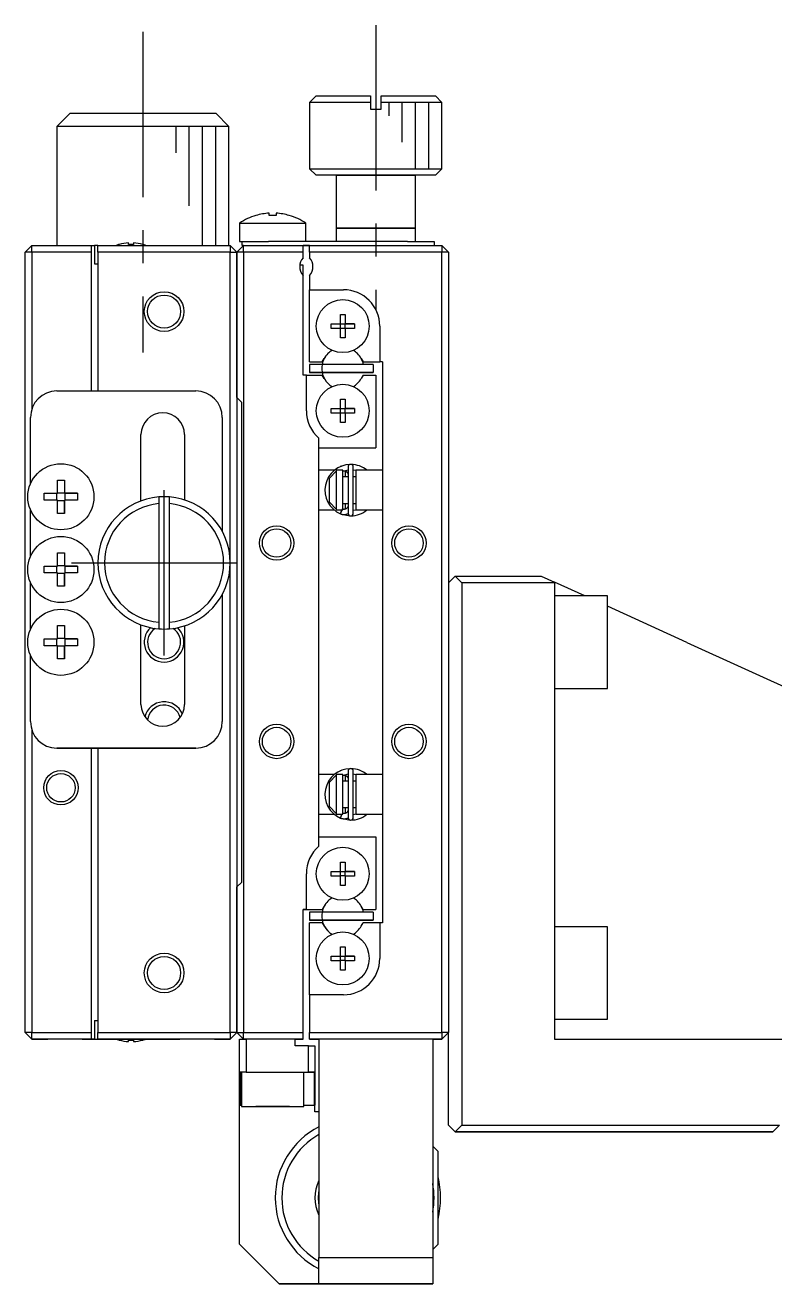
# Model space of a CAD drawing. Extents: x -312 to 352, y 11 to 577.
# Drawn here: x -312.3 to -255.6, y 274.9 to 370 of the extents above; entities that cross this region are included whole.
import ezdxf

# ---------------------------------------------------------------- set-up
doc = ezdxf.new("R2010")
doc.units = 0
doc.header["$LTSCALE"] = 10
doc.linetypes.add('CENTER', pattern=[2, 1.25, -0.25, 0.25, -0.25])
doc.layers.get('0').update_dxf_attribs({"linetype": 'CONTINUOUS'})
doc.layers.add('CENTER', color=1, linetype='CENTER')

msp = doc.modelspace()

# ---------------------------------------------------------------- linework, layer by layer
at = {"color": 7, "linetype": 'CONTINUOUS'}
for p, q in [((-290.287565, 364.682619), (-290.787565, 364.182619)), ((-290.287565, 364.682619), (-286.187565, 364.682619)), ((-286.187565, 364.682619), (-286.187565, 364.182619)), ((-285.387565, 364.682619), (-281.287565, 364.682619)), ((-285.387565, 364.182619), (-285.387565, 364.682619)), ((-280.787565, 364.182619), (-281.287565, 364.682619)), ((-286.187565, 364.182619), (-290.787565, 364.182619)), ((-290.787565, 364.182619), (-290.787565, 359.182619)), ((-286.187565, 364.182619), (-286.187565, 363.682619)), ((-286.187565, 363.682619), (-285.387565, 363.682619)), ((-280.787565, 364.182619), (-285.387565, 364.182619)), ((-285.387565, 363.682619), (-285.387565, 364.182619)), ((-280.787565, 359.182619), (-280.787565, 364.182619)), ((-308.887565, 363.382619), (-309.887565, 362.382619)), ((-308.887565, 363.382619), (-303.337754, 363.382619)), ((-303.337754, 363.382619), (-297.887565, 363.382619)), ((-296.887565, 362.382619), (-297.887565, 363.382619)), ((-303.328697, 362.382619), (-309.887565, 362.382619)), ((-309.887565, 362.382619), (-309.887565, 353.382619)), ((-296.887565, 362.382619), (-303.328697, 362.382619)), ((-296.887565, 353.382619), (-296.887565, 362.382619)), ((-290.787565, 359.182619), (-280.787565, 359.182619)), ((-290.787565, 359.182619), (-290.287565, 358.682619)), ((-281.287565, 358.682619), (-280.787565, 359.182619)), ((-288.787565, 358.682619), (-290.287565, 358.682619)), ((-281.287565, 358.682619), (-290.287565, 358.682619)), ((-285.787565, 358.682619), (-288.787565, 358.682619)), ((-288.787565, 358.682619), (-282.787565, 358.682619)), ((-288.787565, 358.682619), (-288.787565, 354.682619)), ((-282.787565, 358.682619), (-285.787565, 358.682619)), ((-281.287565, 358.682619), (-282.787565, 358.682619)), ((-282.787565, 354.682619), (-282.787565, 358.682619)), ((-296.087565, 355.074276), (-291.087565, 355.074276)), ((-296.087565, 355.074276), (-296.087565, 353.682619)), ((-294.846155, 355.6452), (-294.849498, 355.652055)), ((-293.847565, 355.6452), (-293.847565, 355.817572)), ((-293.327565, 355.6452), (-293.847565, 355.6452)), ((-293.327565, 355.817572), (-293.327565, 355.6452)), ((-292.325632, 355.652055), (-292.328976, 355.6452)), ((-291.087565, 353.682619), (-291.087565, 355.074276)), ((-288.787565, 354.682619), (-282.787565, 354.682619)), ((-282.787565, 354.682619), (-288.787565, 354.682619)), ((-288.787565, 354.682619), (-288.787565, 353.682619)), ((-282.787565, 353.682619), (-282.787565, 354.682619)), ((-311.787565, 353.382619), (-312.287565, 352.882619)), ((-311.787565, 352.882619), (-311.787565, 353.382619)), ((-311.787565, 353.382619), (-307.287565, 353.382619)), ((-307.287565, 352.882619), (-307.287565, 353.382619)), ((-307.287565, 353.382619), (-307.037565, 353.382619)), ((-307.037565, 353.382619), (-307.037565, 351.982619)), ((-306.787565, 353.382619), (-307.037565, 353.382619)), ((-306.787565, 353.382619), (-296.787565, 353.382619)), ((-306.787565, 352.882619), (-306.787565, 353.382619)), ((-305.173927, 353.452141), (-305.176181, 353.456763)), ((-304.467565, 353.452141), (-304.467565, 353.572478)), ((-304.107565, 353.452141), (-304.467565, 353.452141)), ((-304.107565, 353.572478), (-304.107565, 353.452141)), ((-303.398949, 353.456763), (-303.401204, 353.452141)), ((-296.787565, 353.382619), (-296.787565, 352.882619)), ((-296.787565, 353.382619), (-296.287565, 352.882619)), ((-295.787565, 353.382619), (-296.287565, 352.882619)), ((-296.087565, 353.682619), (-295.887565, 353.682619)), ((-296.087565, 353.682619), (-295.887565, 353.682619)), ((-295.887565, 353.382619), (-295.887565, 353.682619)), ((-295.887565, 353.682619), (-293.887565, 353.682619)), ((-295.787565, 353.382619), (-295.887565, 353.382619)), ((-295.787565, 353.382619), (-295.887565, 353.382619)), ((-295.787565, 352.882619), (-295.787565, 353.382619)), ((-295.787565, 353.382619), (-291.287565, 353.382619)), ((-283.387565, 353.682619), (-293.887565, 353.682619)), ((-291.287565, 353.382619), (-290.787565, 353.382619)), ((-290.787565, 353.382619), (-291.287565, 353.382619)), ((-291.287565, 352.882619), (-291.287565, 353.382619)), ((-290.787565, 353.382619), (-280.787565, 353.382619)), ((-290.787565, 352.882619), (-290.787565, 353.382619)), ((-283.387565, 353.682619), (-281.387565, 353.682619)), ((-281.387565, 353.682619), (-281.387565, 353.382619)), ((-280.787565, 353.382619), (-280.787565, 352.882619)), ((-280.287565, 352.882619), (-280.787565, 353.382619)), ((-312.287565, 293.882619), (-312.287565, 352.882619)), ((-311.787565, 352.882619), (-312.287565, 352.882619)), ((-311.787565, 352.882619), (-311.787565, 341.007119)), ((-307.287565, 352.882619), (-311.787565, 352.882619)), ((-307.287565, 342.382619), (-307.287565, 352.882619)), ((-296.787565, 352.882619), (-306.787565, 352.882619)), ((-306.787565, 352.882619), (-306.787565, 342.382619)), ((-296.787565, 329.382619), (-296.787565, 352.882619)), ((-296.787565, 352.882619), (-296.287565, 352.882619)), ((-295.787565, 352.882619), (-296.287565, 352.882619)), ((-296.287565, 341.882619), (-296.287565, 352.882619)), ((-296.287565, 352.882619), (-296.287565, 341.882619)), ((-295.787565, 352.882619), (-295.787565, 293.882619)), ((-291.287565, 352.882619), (-295.787565, 352.882619)), ((-291.287565, 352.444057), (-291.287565, 352.882619)), ((-280.787565, 352.882619), (-290.787565, 352.882619)), ((-290.787565, 352.882619), (-290.787565, 352.444057)), ((-280.787565, 293.882619), (-280.787565, 352.882619)), ((-280.287565, 352.882619), (-280.787565, 352.882619)), ((-280.287565, 352.882619), (-280.287565, 293.882619)), ((-307.037565, 351.982619), (-306.787565, 351.982619)), ((-291.287565, 351.882619), (-291.532553, 351.882619)), ((-291.287565, 351.121707), (-291.287565, 351.882619)), ((-291.287565, 343.582619), (-291.287565, 351.121181)), ((-290.787565, 351.121181), (-290.787565, 350.032619)), ((-290.787565, 350.032619), (-288.237565, 350.032619)), ((-290.787565, 350.032619), (-288.237565, 350.032619)), ((-290.787565, 344.582619), (-290.787565, 350.032619)), ((-289.173927, 347.462619), (-288.467565, 347.462619)), ((-289.173927, 347.102619), (-289.173927, 347.462619)), ((-289.173927, 347.462619), (-288.467565, 347.462619)), ((-288.467565, 348.168981), (-288.107565, 348.168981)), ((-288.467565, 347.462619), (-288.467565, 348.168981)), ((-288.457193, 347.452247), (-288.467565, 347.462619)), ((-288.457193, 347.112991), (-288.457193, 347.452247)), ((-288.457193, 347.452247), (-288.117937, 347.452247)), ((-288.117937, 347.452247), (-288.107565, 347.462619)), ((-288.117937, 347.452247), (-288.117937, 347.112991)), ((-288.107565, 348.168981), (-288.107565, 347.462619)), ((-288.107565, 347.462619), (-287.401204, 347.462619)), ((-287.401204, 347.462619), (-288.107565, 347.462619)), ((-287.401204, 347.462619), (-287.401204, 347.102619)), ((-288.467565, 347.102619), (-289.173927, 347.102619)), ((-288.457193, 347.112991), (-288.467565, 347.102619)), ((-288.467565, 346.396258), (-288.467565, 347.102619)), ((-288.107565, 346.396258), (-288.467565, 346.396258)), ((-288.117937, 347.112991), (-288.457193, 347.112991)), ((-288.117937, 347.112991), (-288.107565, 347.102619)), ((-288.107565, 347.102619), (-288.107565, 346.396258)), ((-287.401204, 347.102619), (-288.107565, 347.102619)), ((-285.487565, 347.282619), (-285.487565, 344.582619)), ((-290.787565, 344.582619), (-289.838371, 344.582619)), ((-290.787565, 344.582619), (-289.838371, 344.582619)), ((-289.838371, 344.582619), (-289.688205, 344.842714)), ((-289.688205, 344.842714), (-289.838371, 344.582619)), ((-286.886925, 344.842714), (-286.736759, 344.582619)), ((-286.736759, 344.582619), (-286.886925, 344.842714)), ((-286.736759, 344.582619), (-285.487565, 344.582619)), ((-286.736759, 344.582619), (-285.487565, 344.582619)), ((-285.287565, 344.582619), (-285.487565, 344.582619)), ((-285.287565, 344.582619), (-285.487565, 344.582619)), ((-285.287565, 344.582619), (-285.287565, 302.182619)), ((-291.037565, 343.582619), (-291.287565, 343.582619)), ((-291.037565, 340.882619), (-291.037565, 343.582619)), ((-291.037565, 343.582619), (-289.838371, 343.582619)), ((-285.987565, 344.382619), (-290.787565, 344.382619)), ((-290.787565, 344.382619), (-290.787565, 343.782619)), ((-289.846461, 343.782619), (-290.787565, 343.782619)), ((-290.787565, 343.782619), (-285.987565, 343.782619)), ((-286.737565, 343.782617), (-290.037565, 343.782617)), ((-289.846461, 343.782617), (-290.037565, 343.782617)), ((-289.846461, 343.782617), (-290.037565, 343.782617)), ((-289.846461, 343.782617), (-290.037565, 343.782617)), ((-289.846461, 343.782617), (-290.037565, 343.782617)), ((-289.846461, 343.782617), (-290.037565, 343.782617)), ((-289.846461, 343.782617), (-290.037565, 343.782617)), ((-289.846461, 343.782617), (-290.037565, 343.782617)), ((-289.846461, 343.782617), (-290.037565, 343.782617)), ((-289.846461, 343.782617), (-290.037565, 343.782617)), ((-289.846461, 343.782617), (-290.037565, 343.782617)), ((-289.688205, 343.322524), (-289.838371, 343.582619)), ((-286.736759, 343.582619), (-286.886925, 343.322524)), ((-286.736759, 343.582619), (-285.787565, 343.582619)), ((-285.987565, 343.782619), (-286.728669, 343.782619)), ((-285.987565, 344.382619), (-285.987565, 343.782619)), ((-285.787565, 343.582619), (-285.787565, 338.082619)), ((-309.887565, 342.382619), (-299.387565, 342.382619)), ((-296.287565, 341.882619), (-295.937565, 341.532619)), ((-295.937565, 341.532619), (-296.287565, 341.882619)), ((-296.287565, 341.882619), (-296.287565, 304.882619)), ((-288.467565, 341.768981), (-288.107565, 341.768981)), ((-288.467565, 341.062619), (-288.467565, 341.768981)), ((-288.107565, 341.768981), (-288.107565, 341.062619)), ((-295.937565, 341.532619), (-295.937565, 305.232619)), ((-289.173927, 341.062619), (-288.467565, 341.062619)), ((-289.173927, 340.702619), (-289.173927, 341.062619)), ((-289.173927, 341.062619), (-288.467565, 341.062619)), ((-288.467565, 340.702619), (-289.173927, 340.702619)), ((-288.457193, 341.052247), (-288.467565, 341.062619)), ((-288.457193, 340.712991), (-288.467565, 340.702619)), ((-288.467565, 339.996258), (-288.467565, 340.702619)), ((-288.457193, 340.712991), (-288.457193, 341.052247)), ((-288.457193, 341.052247), (-288.117937, 341.052247)), ((-288.117937, 340.712991), (-288.457193, 340.712991)), ((-288.117937, 341.052247), (-288.107565, 341.062619)), ((-288.117937, 341.052247), (-288.117937, 340.712991)), ((-288.117937, 340.712991), (-288.107565, 340.702619)), ((-288.107565, 341.062619), (-287.401204, 341.062619)), ((-287.401204, 341.062619), (-288.107565, 341.062619)), ((-288.107565, 340.702619), (-288.107565, 339.996258)), ((-287.401204, 340.702619), (-288.107565, 340.702619)), ((-287.401204, 341.062619), (-287.401204, 340.702619)), ((-311.887565, 335.362415), (-311.887565, 340.382619)), ((-297.387565, 340.382619), (-297.387565, 331.757487)), ((-288.107565, 339.996258), (-288.467565, 339.996258)), ((-303.537565, 334.066368), (-303.537565, 339.082619)), ((-300.237565, 339.082619), (-300.237565, 334.136302)), ((-290.087565, 335.957619), (-290.087565, 338.803557)), ((-290.087565, 338.082619), (-285.787565, 338.082619)), ((-290.087565, 338.082619), (-285.787565, 338.082619)), ((-288.92381, 336.382619), (-290.087565, 336.382619)), ((-290.087565, 333.807619), (-290.087565, 335.957619)), ((-289.287565, 335.799134), (-288.787565, 336.328302)), ((-288.787565, 336.382619), (-288.787565, 336.328302)), ((-288.287565, 336.382619), (-288.787565, 336.382619)), ((-288.787565, 336.328302), (-288.787565, 333.436936)), ((-288.451651, 336.6702), (-288.469643, 336.6624)), ((-288.395211, 336.69244), (-288.452096, 336.671059)), ((-288.29886, 336.312424), (-288.284316, 336.31819)), ((-288.287723, 336.317829), (-287.882608, 336.426308)), ((-288.287565, 333.382619), (-288.287565, 336.382619)), ((-287.882565, 335.882619), (-288.287565, 335.882619)), ((-288.284316, 336.31819), (-288.270054, 336.323006)), ((-288.270054, 336.323006), (-288.255562, 336.327091)), ((-288.255562, 336.327091), (-288.240875, 336.330435)), ((-288.240875, 336.330435), (-288.226034, 336.333025)), ((-288.226034, 336.333025), (-288.211075, 336.334855)), ((-288.211075, 336.334855), (-288.196039, 336.335919)), ((-288.196039, 336.335919), (-288.180965, 336.336214)), ((-288.180965, 336.336214), (-288.165893, 336.335737)), ((-288.165893, 336.335737), (-288.150863, 336.334491)), ((-288.150863, 336.334491), (-288.135915, 336.332478)), ((-288.135915, 336.332478), (-288.121088, 336.329704)), ((-288.121088, 336.329704), (-288.106422, 336.326178)), ((-288.106422, 336.326178), (-288.091955, 336.32191)), ((-288.091955, 336.32191), (-288.077724, 336.316912)), ((-288.087565, 335.882619), (-288.087565, 336.320803)), ((-288.087565, 335.882619), (-288.087565, 336.320802)), ((-288.077724, 336.316912), (-288.063766, 336.311199)), ((-288.063766, 336.311199), (-288.050117, 336.304786)), ((-288.050117, 336.304786), (-288.036811, 336.297693)), ((-288.036811, 336.297693), (-288.023882, 336.289939)), ((-288.023882, 336.289939), (-288.011362, 336.281545)), ((-288.011362, 336.281545), (-287.999281, 336.272536)), ((-287.999281, 336.272536), (-287.987668, 336.262935)), ((-287.987668, 336.262935), (-287.976551, 336.252768)), ((-287.976551, 336.252768), (-287.965956, 336.242063)), ((-287.965956, 336.242063), (-287.955908, 336.230848)), ((-287.955908, 336.230848), (-287.946429, 336.219151)), ((-287.946429, 336.219151), (-287.937542, 336.207002)), ((-287.937542, 336.207002), (-287.929265, 336.194433)), ((-287.929265, 336.194433), (-287.921617, 336.181476)), ((-287.921617, 336.181476), (-287.914615, 336.168161)), ((-287.914615, 336.168161), (-287.908274, 336.154522)), ((-287.908274, 336.154522), (-287.902608, 336.140593)), ((-287.902608, 336.140593), (-287.897628, 336.126406)), ((-287.897628, 336.126406), (-287.893345, 336.111997)), ((-287.893345, 336.111997), (-287.889767, 336.097398)), ((-287.889767, 336.097398), (-287.886903, 336.082646)), ((-287.886903, 336.082646), (-287.884758, 336.067775)), ((-287.884758, 336.067775), (-287.883337, 336.052819)), ((-287.883337, 336.052819), (-287.882641, 336.037815)), ((-287.882641, 336.037815), (-287.882565, 336.03112)), ((-287.882565, 336.632619), (-287.882565, 333.132619)), ((-287.492565, 333.132619), (-287.492565, 336.632619)), ((-287.287565, 335.882619), (-287.492565, 335.882619)), ((-287.492509, 336.425985), (-287.287319, 336.385988)), ((-287.287565, 336.382619), (-287.287565, 333.382619)), ((-285.287565, 336.382619), (-287.287565, 336.382619)), ((-287.287319, 336.385988), (-287.275132, 336.382705)), ((-309.847565, 335.641209), (-309.327565, 335.641209)), ((-309.847565, 334.642619), (-309.847565, 335.641209)), ((-309.327565, 335.641209), (-309.327565, 334.642619)), ((-309.327565, 335.641209), (-309.327565, 334.683994)), ((-289.287565, 333.966104), (-289.287565, 335.799134)), ((-310.846155, 334.642619), (-309.847565, 334.642619)), ((-310.846155, 334.122619), (-310.846155, 334.642619)), ((-310.846155, 334.642619), (-309.88894, 334.642619)), ((-309.847565, 334.122619), (-310.846155, 334.122619)), ((-309.88894, 334.642619), (-309.847565, 334.642619)), ((-309.88894, 334.122619), (-309.88894, 334.642619)), ((-309.847565, 334.683994), (-309.327565, 334.683994)), ((-309.847565, 333.12403), (-309.847565, 334.122619)), ((-309.327565, 334.081244), (-309.847565, 334.081244)), ((-309.327565, 334.683994), (-309.327565, 334.642619)), ((-309.327565, 334.642619), (-308.328976, 334.642619)), ((-309.327565, 334.642619), (-309.28619, 334.642619)), ((-309.327565, 334.122619), (-309.327565, 333.12403)), ((-308.328976, 334.122619), (-309.327565, 334.122619)), ((-309.327565, 334.122619), (-309.327565, 334.081244)), ((-309.327565, 333.12403), (-309.327565, 334.081244)), ((-308.328976, 334.642619), (-309.28619, 334.642619)), ((-309.28619, 334.642619), (-309.28619, 334.122619)), ((-308.328976, 334.642619), (-308.328976, 334.122619)), ((-302.187565, 334.366593), (-302.187565, 333.864806)), ((-301.387565, 333.864806), (-301.387565, 334.366593)), ((-311.887565, 329.862415), (-311.887565, 333.402823)), ((-309.327565, 333.12403), (-309.847565, 333.12403)), ((-302.187565, 333.864806), (-302.187565, 324.900432)), ((-301.387565, 324.900432), (-301.387565, 333.864806)), ((-290.087565, 312.957619), (-290.087565, 333.807619)), ((-290.087565, 333.382619), (-288.924181, 333.382619)), ((-288.787565, 333.436936), (-289.287565, 333.966104)), ((-288.787565, 333.436936), (-288.787565, 333.382619)), ((-288.787565, 333.382619), (-288.287565, 333.382619)), ((-288.481257, 333.107989), (-288.461496, 333.09929)), ((-288.460962, 333.099), (-288.393261, 333.322419)), ((-288.455481, 333.110167), (-288.455686, 333.104622)), ((-288.455686, 333.104622), (-288.455357, 333.100201)), ((-288.454745, 333.116798), (-288.455481, 333.110167)), ((-288.455357, 333.100201), (-288.454865, 333.097969)), ((-288.454865, 333.097969), (-288.452825, 333.094602)), ((-288.453481, 333.124472), (-288.454745, 333.116798)), ((-288.451699, 333.133136), (-288.453481, 333.124472)), ((-288.452825, 333.094602), (-288.452096, 333.094179)), ((-288.452096, 333.094179), (-288.421929, 333.082125)), ((-288.449409, 333.142735), (-288.451699, 333.133136)), ((-288.446627, 333.153203), (-288.449409, 333.142735)), ((-288.443373, 333.164472), (-288.446627, 333.153203)), ((-288.439666, 333.176466), (-288.443373, 333.164472)), ((-288.435533, 333.189105), (-288.439666, 333.176466)), ((-288.431, 333.202305), (-288.435533, 333.189105)), ((-288.426098, 333.215979), (-288.431, 333.202305)), ((-288.420859, 333.230036), (-288.426098, 333.215979)), ((-288.421929, 333.082125), (-288.38951, 333.070966)), ((-288.415318, 333.244382), (-288.420859, 333.230036)), ((-288.409512, 333.258922), (-288.415318, 333.244382)), ((-288.40348, 333.273558), (-288.409512, 333.258922)), ((-288.397262, 333.288194), (-288.40348, 333.273558)), ((-288.402612, 333.074923), (-287.715158, 332.938963)), ((-288.390898, 333.302732), (-288.397262, 333.288194)), ((-288.393261, 333.322419), (-288.363064, 333.382632)), ((-288.384433, 333.317076), (-288.390898, 333.302732)), ((-288.38951, 333.070966), (-288.356583, 333.061443)), ((-288.377907, 333.33113), (-288.384433, 333.317076)), ((-288.371365, 333.344801), (-288.377907, 333.33113)), ((-288.364851, 333.357997), (-288.371365, 333.344801)), ((-288.358408, 333.370631), (-288.364851, 333.357997)), ((-288.352077, 333.382619), (-288.358408, 333.370631)), ((-288.356583, 333.061443), (-288.323231, 333.05358)), ((-288.323231, 333.05358), (-288.289537, 333.047395)), ((-288.300916, 333.452653), (-288.313204, 333.457981)), ((-288.29054, 333.449407), (-288.29886, 333.452814)), ((-288.27636, 333.444262), (-288.29054, 333.449407)), ((-288.289537, 333.047395), (-288.255582, 333.042903)), ((-288.287565, 333.882619), (-287.882565, 333.882619)), ((-288.261937, 333.439846), (-288.27636, 333.444262)), ((-288.247308, 333.436171), (-288.261937, 333.439846)), ((-288.255582, 333.042903), (-288.22145, 333.040113)), ((-288.232511, 333.433247), (-288.247308, 333.436171)), ((-288.217585, 333.431084), (-288.232511, 333.433247)), ((-288.22145, 333.040113), (-288.187224, 333.039034)), ((-288.20257, 333.429686), (-288.217585, 333.431084)), ((-288.187506, 333.429057), (-288.20257, 333.429686)), ((-288.172432, 333.429199), (-288.187506, 333.429057)), ((-288.187224, 333.039034), (-288.152988, 333.039666)), ((-288.157389, 333.430111), (-288.172432, 333.429199)), ((-288.142416, 333.431789), (-288.157389, 333.430111)), ((-288.152988, 333.039666), (-288.118825, 333.042008)), ((-288.127552, 333.434228), (-288.142416, 333.431789)), ((-288.112836, 333.43742), (-288.127552, 333.434228)), ((-288.118825, 333.042008), (-288.084819, 333.046055)), ((-288.098306, 333.441355), (-288.112836, 333.43742)), ((-288.083999, 333.446022), (-288.098306, 333.441355)), ((-288.087565, 333.444424), (-288.087565, 333.882619)), ((-288.087565, 333.444425), (-288.087565, 333.882619)), ((-288.084819, 333.046055), (-288.051052, 333.051797)), ((-288.069951, 333.451405), (-288.083999, 333.446022)), ((-288.056199, 333.45749), (-288.069951, 333.451405)), ((-288.042774, 333.464259), (-288.056199, 333.45749)), ((-288.051052, 333.051797), (-288.017608, 333.05922)), ((-288.029712, 333.471693), (-288.042774, 333.464259)), ((-288.017043, 333.479772), (-288.029712, 333.471693)), ((-288.017608, 333.05922), (-287.984569, 333.068305)), ((-288.004797, 333.488472), (-288.017043, 333.479772)), ((-287.993004, 333.497771), (-288.004797, 333.488472)), ((-287.981691, 333.507643), (-287.993004, 333.497771)), ((-287.984569, 333.068305), (-287.952014, 333.079032)), ((-287.970884, 333.518064), (-287.981691, 333.507643)), ((-287.960608, 333.529005), (-287.970884, 333.518064)), ((-287.950887, 333.54044), (-287.960608, 333.529005)), ((-287.952014, 333.079032), (-287.920023, 333.091374)), ((-287.941741, 333.552339), (-287.950887, 333.54044)), ((-287.933193, 333.564672), (-287.941741, 333.552339)), ((-287.925259, 333.57741), (-287.933193, 333.564672)), ((-287.917959, 333.59052), (-287.925259, 333.57741)), ((-287.920023, 333.091374), (-287.888676, 333.105302)), ((-287.911308, 333.603972), (-287.917959, 333.59052)), ((-287.905321, 333.617732), (-287.911308, 333.603972)), ((-287.90001, 333.631769), (-287.905321, 333.617732)), ((-287.895387, 333.646049), (-287.90001, 333.631769)), ((-287.891463, 333.660537), (-287.895387, 333.646049)), ((-287.888246, 333.6752), (-287.891463, 333.660537)), ((-287.888676, 333.105302), (-287.881018, 333.108994)), ((-287.885742, 333.690004), (-287.888246, 333.6752)), ((-287.883959, 333.704913), (-287.885742, 333.690004)), ((-287.882899, 333.719893), (-287.883959, 333.704913)), ((-287.882565, 333.734118), (-287.882899, 333.719893)), ((-287.492565, 333.882619), (-287.287565, 333.882619)), ((-287.287362, 333.379251), (-287.492542, 333.338937)), ((-287.287565, 333.382619), (-285.287565, 333.382619)), ((-287.276134, 333.382297), (-287.287362, 333.379251)), ((-309.847565, 330.141209), (-309.327565, 330.141209)), ((-309.847565, 329.142619), (-309.847565, 330.141209)), ((-309.327565, 330.141209), (-309.327565, 329.142619)), ((-309.327565, 330.141209), (-309.327565, 329.183994)), ((-296.787565, 293.882619), (-296.787565, 329.382619)), ((-310.846155, 329.142619), (-309.847565, 329.142619)), ((-310.846155, 328.622619), (-310.846155, 329.142619)), ((-310.846155, 329.142619), (-309.88894, 329.142619)), ((-309.847565, 328.622619), (-310.846155, 328.622619)), ((-309.88894, 329.142619), (-309.847565, 329.142619)), ((-309.88894, 328.622619), (-309.88894, 329.142619)), ((-309.847565, 329.183994), (-309.327565, 329.183994)), ((-309.847565, 327.62403), (-309.847565, 328.622619)), ((-309.327565, 328.581244), (-309.847565, 328.581244)), ((-309.327565, 329.183994), (-309.327565, 329.142619)), ((-309.327565, 329.142619), (-308.328976, 329.142619)), ((-309.327565, 329.142619), (-309.28619, 329.142619)), ((-309.327565, 328.622619), (-309.327565, 327.62403)), ((-308.328976, 328.622619), (-309.327565, 328.622619)), ((-309.327565, 328.622619), (-309.327565, 328.581244)), ((-309.327565, 327.62403), (-309.327565, 328.581244)), ((-308.328976, 329.142619), (-309.28619, 329.142619)), ((-309.28619, 329.142619), (-309.28619, 328.622619)), ((-308.328976, 329.142619), (-308.328976, 328.622619)), ((-279.787565, 328.382619), (-280.287565, 327.882619)), ((-279.287565, 327.882619), (-279.787565, 328.382619)), ((-279.787565, 328.382619), (-273.287565, 328.382619)), ((-273.287565, 328.382619), (-272.287565, 327.926893)), ((-311.887565, 324.362415), (-311.887565, 327.902823)), ((-309.327565, 327.62403), (-309.847565, 327.62403)), ((-279.287565, 327.882619), (-279.287565, 286.882619)), ((-272.287565, 327.882619), (-279.287565, 327.882619)), ((-272.287565, 327.926893), (-272.287565, 327.882619)), ((-269.996115, 326.882619), (-272.287565, 327.926893)), ((-272.287565, 327.882619), (-272.287565, 293.382619)), ((-297.387565, 327.007751), (-297.387565, 317.382619)), ((-268.287565, 326.882619), (-272.287565, 326.882619)), ((-268.287565, 319.882619), (-268.287565, 326.882619)), ((-262.287565, 323.36963), (-268.287565, 326.103988)), ((-309.847565, 324.641209), (-309.327565, 324.641209)), ((-309.847565, 323.642619), (-309.847565, 324.641209)), ((-309.327565, 324.641209), (-309.327565, 323.642619)), ((-309.327565, 324.641209), (-309.327565, 323.683994)), ((-303.537565, 318.682619), (-303.537565, 324.698871)), ((-302.187565, 324.900432), (-302.187565, 324.398645)), ((-301.387565, 324.398645), (-301.387565, 324.900432)), ((-300.237565, 324.628936), (-300.237565, 318.682619)), ((-310.846155, 323.642619), (-309.847565, 323.642619)), ((-310.846155, 323.122619), (-310.846155, 323.642619)), ((-310.846155, 323.642619), (-309.88894, 323.642619)), ((-309.88894, 323.642619), (-309.847565, 323.642619)), ((-309.88894, 323.122619), (-309.88894, 323.642619)), ((-309.847565, 323.683994), (-309.327565, 323.683994)), ((-309.327565, 323.683994), (-309.327565, 323.642619)), ((-309.327565, 323.642619), (-308.328976, 323.642619)), ((-309.327565, 323.642619), (-309.28619, 323.642619)), ((-308.328976, 323.642619), (-309.28619, 323.642619)), ((-309.28619, 323.642619), (-309.28619, 323.122619)), ((-308.328976, 323.642619), (-308.328976, 323.122619)), ((-309.847565, 323.122619), (-310.846155, 323.122619)), ((-309.847565, 322.12403), (-309.847565, 323.122619)), ((-309.327565, 323.081244), (-309.847565, 323.081244)), ((-309.327565, 323.122619), (-309.327565, 322.12403)), ((-308.328976, 323.122619), (-309.327565, 323.122619)), ((-309.327565, 323.122619), (-309.327565, 323.081244)), ((-309.327565, 322.12403), (-309.327565, 323.081244)), ((-262.287565, 323.36963), (-196.487074, 293.382619)), ((-311.887565, 317.382619), (-311.887565, 322.402823)), ((-309.327565, 322.12403), (-309.847565, 322.12403)), ((-272.287565, 319.882619), (-268.287565, 319.882619)), ((-311.787565, 316.758119), (-311.787565, 293.882619)), ((-299.387565, 315.382619), (-309.887565, 315.382619)), ((-309.887565, 315.382619), (-307.287565, 315.382619)), ((-307.287565, 315.382619), (-306.787565, 315.382619)), ((-307.287565, 293.882619), (-307.287565, 315.382619)), ((-306.787565, 315.382619), (-299.387565, 315.382619)), ((-306.787565, 315.382619), (-306.787565, 293.882619)), ((-288.92381, 313.382619), (-290.087565, 313.382619)), ((-289.287565, 312.799134), (-288.787565, 313.328302)), ((-288.787565, 313.382619), (-288.787565, 313.328302)), ((-288.287565, 313.382619), (-288.787565, 313.382619)), ((-288.787565, 313.328302), (-288.787565, 310.436936)), ((-288.451651, 313.6702), (-288.469643, 313.6624)), ((-288.457956, 313.66697), (-288.460753, 313.666282)), ((-288.395211, 313.69244), (-288.452096, 313.671059)), ((-288.29886, 313.312424), (-288.284316, 313.31819)), ((-288.287723, 313.317829), (-287.882608, 313.426308)), ((-288.287565, 310.382619), (-288.287565, 313.382619)), ((-288.284316, 313.31819), (-288.270054, 313.323006)), ((-288.270054, 313.323006), (-288.255562, 313.327091)), ((-288.255562, 313.327091), (-288.240875, 313.330435)), ((-288.240875, 313.330435), (-288.226034, 313.333025)), ((-288.226034, 313.333025), (-288.211075, 313.334855)), ((-288.211075, 313.334855), (-288.196039, 313.335919)), ((-288.196039, 313.335919), (-288.180965, 313.336214)), ((-288.180965, 313.336214), (-288.165893, 313.335737)), ((-288.165893, 313.335737), (-288.150863, 313.334491)), ((-288.150863, 313.334491), (-288.135915, 313.332478)), ((-288.135915, 313.332478), (-288.121088, 313.329704)), ((-288.121088, 313.329704), (-288.106422, 313.326178)), ((-288.106422, 313.326178), (-288.091955, 313.32191)), ((-288.091955, 313.32191), (-288.077724, 313.316912)), ((-288.087565, 312.882619), (-288.087565, 313.320803)), ((-288.087565, 312.882619), (-288.087565, 313.320802)), ((-288.077724, 313.316912), (-288.063766, 313.311199)), ((-288.063766, 313.311199), (-288.050117, 313.304786)), ((-288.050117, 313.304786), (-288.036811, 313.297693)), ((-288.036811, 313.297693), (-288.023882, 313.289939)), ((-288.023882, 313.289939), (-288.011362, 313.281545)), ((-288.011362, 313.281545), (-287.999281, 313.272536)), ((-287.999281, 313.272536), (-287.987668, 313.262935)), ((-287.987668, 313.262935), (-287.976551, 313.252768)), ((-287.976551, 313.252768), (-287.965956, 313.242063)), ((-287.965956, 313.242063), (-287.955908, 313.230848)), ((-287.955908, 313.230848), (-287.946429, 313.219151)), ((-287.946429, 313.219151), (-287.937542, 313.207002)), ((-287.937542, 313.207002), (-287.929265, 313.194433)), ((-287.929265, 313.194433), (-287.921617, 313.181476)), ((-287.921617, 313.181476), (-287.914615, 313.168161)), ((-287.914615, 313.168161), (-287.908274, 313.154522)), ((-287.908274, 313.154522), (-287.902608, 313.140593)), ((-287.902608, 313.140593), (-287.897628, 313.126406)), ((-287.897628, 313.126406), (-287.893345, 313.111997)), ((-287.893345, 313.111997), (-287.889767, 313.097398)), ((-287.889767, 313.097398), (-287.886903, 313.082646)), ((-287.886903, 313.082646), (-287.884758, 313.067775)), ((-287.884758, 313.067775), (-287.883337, 313.052819)), ((-287.883337, 313.052819), (-287.882641, 313.037815)), ((-287.882565, 313.632619), (-287.882565, 310.132619)), ((-287.492565, 310.132619), (-287.492565, 313.632619)), ((-287.492509, 313.425985), (-287.287319, 313.385988)), ((-287.287565, 313.382619), (-287.287565, 310.382619)), ((-285.287565, 313.382619), (-287.287565, 313.382619)), ((-287.287319, 313.385988), (-287.275132, 313.382705)), ((-290.087565, 310.807619), (-290.087565, 312.957619)), ((-289.287565, 310.966104), (-289.287565, 312.799134)), ((-287.882565, 312.882619), (-288.287565, 312.882619)), ((-287.882641, 313.037815), (-287.882565, 313.03112)), ((-287.287565, 312.882619), (-287.492565, 312.882619)), ((-290.087565, 307.961681), (-290.087565, 310.807619)), ((-290.087565, 310.382619), (-288.924181, 310.382619)), ((-288.787565, 310.436936), (-289.287565, 310.966104)), ((-288.787565, 310.436936), (-288.787565, 310.382619)), ((-288.787565, 310.382619), (-288.287565, 310.382619)), ((-288.460962, 310.099), (-288.393261, 310.322419)), ((-288.435533, 310.189105), (-288.439666, 310.176466)), ((-288.431, 310.202305), (-288.435533, 310.189105)), ((-288.426098, 310.215979), (-288.431, 310.202305)), ((-288.420859, 310.230036), (-288.426098, 310.215979)), ((-288.415318, 310.244382), (-288.420859, 310.230036)), ((-288.409512, 310.258922), (-288.415318, 310.244382)), ((-288.40348, 310.273558), (-288.409512, 310.258922)), ((-288.397262, 310.288194), (-288.40348, 310.273558)), ((-288.390898, 310.302732), (-288.397262, 310.288194)), ((-288.393261, 310.322419), (-288.363064, 310.382632)), ((-288.384433, 310.317076), (-288.390898, 310.302732)), ((-288.377907, 310.33113), (-288.384433, 310.317076)), ((-288.371365, 310.344801), (-288.377907, 310.33113)), ((-288.364851, 310.357997), (-288.371365, 310.344801)), ((-288.358408, 310.370631), (-288.364851, 310.357997)), ((-288.352077, 310.382619), (-288.358408, 310.370631)), ((-288.300916, 310.452653), (-288.313204, 310.457981)), ((-288.29054, 310.449407), (-288.29886, 310.452814)), ((-288.27636, 310.444262), (-288.29054, 310.449407)), ((-288.287565, 310.882619), (-287.882565, 310.882619)), ((-288.261937, 310.439846), (-288.27636, 310.444262)), ((-288.247308, 310.436171), (-288.261937, 310.439846)), ((-288.232511, 310.433247), (-288.247308, 310.436171)), ((-288.217585, 310.431084), (-288.232511, 310.433247)), ((-288.20257, 310.429686), (-288.217585, 310.431084)), ((-288.187506, 310.429057), (-288.20257, 310.429686)), ((-288.172432, 310.429199), (-288.187506, 310.429057)), ((-288.157389, 310.430111), (-288.172432, 310.429199)), ((-288.142416, 310.431789), (-288.157389, 310.430111)), ((-288.127552, 310.434228), (-288.142416, 310.431789)), ((-288.112836, 310.43742), (-288.127552, 310.434228)), ((-288.098306, 310.441355), (-288.112836, 310.43742)), ((-288.083999, 310.446022), (-288.098306, 310.441355)), ((-288.087565, 310.444424), (-288.087565, 310.882619)), ((-288.087565, 310.444425), (-288.087565, 310.882619)), ((-288.069951, 310.451405), (-288.083999, 310.446022)), ((-288.056199, 310.45749), (-288.069951, 310.451405)), ((-288.042774, 310.464259), (-288.056199, 310.45749)), ((-288.029712, 310.471693), (-288.042774, 310.464259)), ((-288.017043, 310.479772), (-288.029712, 310.471693)), ((-288.004797, 310.488472), (-288.017043, 310.479772)), ((-287.993004, 310.497771), (-288.004797, 310.488472)), ((-287.981691, 310.507643), (-287.993004, 310.497771)), ((-287.970884, 310.518064), (-287.981691, 310.507643)), ((-287.960608, 310.529005), (-287.970884, 310.518064)), ((-287.950887, 310.54044), (-287.960608, 310.529005)), ((-287.941741, 310.552339), (-287.950887, 310.54044)), ((-287.933193, 310.564672), (-287.941741, 310.552339)), ((-287.925259, 310.57741), (-287.933193, 310.564672)), ((-287.917959, 310.59052), (-287.925259, 310.57741)), ((-287.911308, 310.603972), (-287.917959, 310.59052)), ((-287.905321, 310.617732), (-287.911308, 310.603972)), ((-287.90001, 310.631769), (-287.905321, 310.617732)), ((-287.895387, 310.646049), (-287.90001, 310.631769)), ((-287.891463, 310.660537), (-287.895387, 310.646049)), ((-287.888246, 310.6752), (-287.891463, 310.660537)), ((-287.885742, 310.690004), (-287.888246, 310.6752)), ((-287.883959, 310.704913), (-287.885742, 310.690004)), ((-287.882899, 310.719893), (-287.883959, 310.704913)), ((-287.882565, 310.734118), (-287.882899, 310.719893)), ((-287.492565, 310.882619), (-287.287565, 310.882619)), ((-287.287362, 310.379251), (-287.492542, 310.338937)), ((-287.287565, 310.382619), (-285.287565, 310.382619)), ((-287.276134, 310.382297), (-287.287362, 310.379251)), ((-288.481257, 310.107989), (-288.454263, 310.096172)), ((-288.455481, 310.110167), (-288.455686, 310.104622)), ((-288.455686, 310.104622), (-288.455357, 310.100201)), ((-288.454745, 310.116798), (-288.455481, 310.110167)), ((-288.455357, 310.100201), (-288.454865, 310.097969)), ((-288.454865, 310.097969), (-288.452825, 310.094602)), ((-288.453481, 310.124472), (-288.454745, 310.116798)), ((-288.451699, 310.133136), (-288.453481, 310.124472)), ((-288.452825, 310.094602), (-288.452096, 310.094179)), ((-288.452096, 310.094179), (-288.421929, 310.082125)), ((-288.449409, 310.142735), (-288.451699, 310.133136)), ((-288.446627, 310.153203), (-288.449409, 310.142735)), ((-288.443373, 310.164472), (-288.446627, 310.153203)), ((-288.439666, 310.176466), (-288.443373, 310.164472)), ((-288.421929, 310.082125), (-288.38951, 310.070966)), ((-288.402612, 310.074923), (-287.715158, 309.938963)), ((-288.38951, 310.070966), (-288.356583, 310.061443)), ((-288.356583, 310.061443), (-288.323231, 310.05358)), ((-288.323231, 310.05358), (-288.289537, 310.047395)), ((-288.289537, 310.047395), (-288.255582, 310.042903)), ((-288.255582, 310.042903), (-288.22145, 310.040113)), ((-288.22145, 310.040113), (-288.187224, 310.039034)), ((-288.187224, 310.039034), (-288.152988, 310.039666)), ((-288.152988, 310.039666), (-288.118825, 310.042008)), ((-288.118825, 310.042008), (-288.084819, 310.046055)), ((-288.084819, 310.046055), (-288.051052, 310.051797)), ((-288.051052, 310.051797), (-288.017608, 310.05922)), ((-288.017608, 310.05922), (-287.984569, 310.068305)), ((-287.984569, 310.068305), (-287.952014, 310.079032)), ((-287.952014, 310.079032), (-287.920023, 310.091374)), ((-287.920023, 310.091374), (-287.888676, 310.105302)), ((-287.888676, 310.105302), (-287.881018, 310.108994)), ((-290.087565, 308.682619), (-285.787565, 308.682619)), ((-285.787565, 308.682619), (-285.787565, 303.182619)), ((-288.467565, 306.768981), (-288.107565, 306.768981)), ((-288.467565, 306.062619), (-288.467565, 306.768981)), ((-288.107565, 306.768981), (-288.107565, 306.062619)), ((-291.037565, 303.182619), (-291.037565, 305.882619)), ((-289.173927, 306.062619), (-288.467565, 306.062619)), ((-289.173927, 305.702619), (-289.173927, 306.062619)), ((-289.173927, 306.062619), (-288.467565, 306.062619)), ((-288.467565, 305.702619), (-289.173927, 305.702619)), ((-288.457193, 306.052247), (-288.467565, 306.062619)), ((-288.457193, 305.712991), (-288.467565, 305.702619)), ((-288.467565, 304.996258), (-288.467565, 305.702619)), ((-288.457193, 305.712991), (-288.457193, 306.052247)), ((-288.457193, 306.052247), (-288.117937, 306.052247)), ((-288.117937, 305.712991), (-288.457193, 305.712991)), ((-288.117937, 306.052247), (-288.107565, 306.062619)), ((-288.117937, 306.052247), (-288.117937, 305.712991)), ((-288.117937, 305.712991), (-288.107565, 305.702619)), ((-288.107565, 306.062619), (-287.401204, 306.062619)), ((-287.401204, 306.062619), (-288.107565, 306.062619)), ((-288.107565, 305.702619), (-288.107565, 304.996258)), ((-287.401204, 305.702619), (-288.107565, 305.702619)), ((-287.401204, 306.062619), (-287.401204, 305.702619)), ((-295.937565, 305.232619), (-296.287565, 304.882619)), ((-296.287565, 293.882619), (-296.287565, 304.882619)), ((-296.287565, 304.882619), (-296.287565, 293.882619)), ((-288.107565, 304.996258), (-288.467565, 304.996258)), ((-291.287565, 303.182619), (-291.037565, 303.182619)), ((-291.287565, 293.882619), (-291.287565, 303.182619)), ((-291.037565, 303.182619), (-291.287565, 303.182619)), ((-291.037565, 303.182619), (-289.838371, 303.182619)), ((-291.037565, 303.182619), (-289.838371, 303.182619)), ((-285.987565, 302.982619), (-290.787565, 302.982619)), ((-290.787565, 302.982619), (-290.787565, 302.382619)), ((-289.688205, 303.442714), (-289.838371, 303.182619)), ((-289.688205, 303.442714), (-289.838371, 303.182619)), ((-286.736759, 303.182619), (-286.886925, 303.442714)), ((-286.736759, 303.182619), (-286.886925, 303.442714)), ((-286.736759, 303.182619), (-285.787565, 303.182619)), ((-286.736759, 303.182619), (-285.787565, 303.182619)), ((-285.987565, 302.982619), (-285.987565, 302.382619)), ((-290.787565, 302.382619), (-285.987565, 302.382619)), ((-289.846461, 302.382619), (-290.787565, 302.382619)), ((-289.838371, 302.182619), (-290.787565, 302.182619)), ((-290.787565, 296.732619), (-290.787565, 302.182619)), ((-286.737565, 302.382617), (-290.037565, 302.382617)), ((-289.846461, 302.382617), (-290.037565, 302.382617)), ((-289.846461, 302.382617), (-290.037565, 302.382617)), ((-289.846461, 302.382617), (-290.037565, 302.382617)), ((-289.846461, 302.382617), (-290.037565, 302.382617)), ((-289.846461, 302.382617), (-290.037565, 302.382617)), ((-289.846461, 302.382617), (-290.037565, 302.382617)), ((-289.846461, 302.382617), (-290.037565, 302.382617)), ((-289.846461, 302.382617), (-290.037565, 302.382617)), ((-289.846461, 302.382617), (-290.037565, 302.382617)), ((-289.846461, 302.382617), (-290.037565, 302.382617)), ((-289.838371, 302.182619), (-289.688205, 301.922524)), ((-286.886925, 301.922524), (-286.736759, 302.182619)), ((-285.487565, 302.182619), (-286.736759, 302.182619)), ((-285.987565, 302.382619), (-286.728669, 302.382619)), ((-285.487565, 302.182619), (-285.487565, 299.482619)), ((-285.287565, 302.182619), (-285.487565, 302.182619)), ((-268.287565, 301.882619), (-272.287565, 301.882619)), ((-268.287565, 294.882619), (-268.287565, 301.882619)), ((-288.467565, 300.368981), (-288.107565, 300.368981)), ((-288.467565, 299.662619), (-288.467565, 300.368981)), ((-288.107565, 300.368981), (-288.107565, 299.662619)), ((-289.173927, 299.662619), (-288.467565, 299.662619)), ((-289.173927, 299.302619), (-289.173927, 299.662619)), ((-289.173927, 299.662619), (-288.467565, 299.662619)), ((-288.467565, 299.302619), (-289.173927, 299.302619)), ((-288.457193, 299.652247), (-288.467565, 299.662619)), ((-288.457193, 299.312991), (-288.467565, 299.302619)), ((-288.467565, 298.596258), (-288.467565, 299.302619)), ((-288.457193, 299.312991), (-288.457193, 299.652247)), ((-288.457193, 299.652247), (-288.117937, 299.652247)), ((-288.117937, 299.312991), (-288.457193, 299.312991)), ((-288.117937, 299.652247), (-288.107565, 299.662619)), ((-288.117937, 299.652247), (-288.117937, 299.312991)), ((-288.117937, 299.312991), (-288.107565, 299.302619)), ((-288.107565, 299.662619), (-287.401204, 299.662619)), ((-287.401204, 299.662619), (-288.107565, 299.662619)), ((-288.107565, 299.302619), (-288.107565, 298.596258)), ((-287.401204, 299.302619), (-288.107565, 299.302619)), ((-287.401204, 299.662619), (-287.401204, 299.302619)), ((-288.107565, 298.596258), (-288.467565, 298.596258)), ((-290.787565, 296.732619), (-290.787565, 293.882619)), ((-288.237565, 296.732619), (-290.787565, 296.732619)), ((-307.037565, 294.782619), (-307.037565, 293.382619)), ((-307.037565, 294.782619), (-306.787565, 294.782619)), ((-307.037565, 294.782619), (-306.787565, 294.782619)), ((-272.287565, 294.882619), (-268.287565, 294.882619)), ((-311.787565, 293.382619), (-312.287565, 293.882619)), ((-311.787565, 293.882619), (-312.287565, 293.882619)), ((-312.287565, 293.882619), (-311.787565, 293.382619)), ((-311.937565, 293.532619), (-312.287565, 293.882619)), ((-312.287565, 293.882619), (-311.937565, 293.532619)), ((-311.787565, 293.382619), (-311.787565, 293.882619)), ((-311.787565, 293.882619), (-307.287565, 293.882619)), ((-307.287565, 293.382619), (-311.787565, 293.382619)), ((-311.787565, 293.382619), (-310.58756, 293.382619)), ((-307.98757, 293.382619), (-307.287565, 293.382619)), ((-307.537565, 293.382619), (-307.287565, 293.382619)), ((-307.537565, 293.382619), (-307.287565, 293.382619)), ((-307.287565, 293.382619), (-307.287565, 293.882619)), ((-307.037565, 293.382619), (-307.287565, 293.382619)), ((-307.287565, 293.382619), (-307.037565, 293.382619)), ((-307.037565, 293.382619), (-306.787565, 293.382619)), ((-307.037565, 293.382619), (-306.787565, 293.382619)), ((-306.787565, 293.882619), (-296.787565, 293.882619)), ((-306.787565, 293.382619), (-306.787565, 293.882619)), ((-296.787565, 293.382619), (-306.787565, 293.382619)), ((-306.787565, 293.382619), (-304.237565, 293.382619)), ((-306.787565, 293.382619), (-306.537565, 293.382619)), ((-306.787565, 293.382619), (-306.537565, 293.382619)), ((-306.087565, 293.382619), (-305.401118, 293.382619)), ((-305.401118, 293.382619), (-306.087565, 293.382619)), ((-305.176181, 293.308475), (-305.173927, 293.313097)), ((-305.176181, 293.308475), (-305.173927, 293.313097)), ((-304.467565, 293.313097), (-304.107565, 293.313097)), ((-304.467565, 293.19276), (-304.467565, 293.313097)), ((-304.237565, 293.382619), (-301.487565, 293.382619)), ((-304.107565, 293.313097), (-304.107565, 293.19276)), ((-303.401204, 293.313097), (-303.398949, 293.308475)), ((-303.401204, 293.313097), (-303.398949, 293.308475)), ((-303.174012, 293.382619), (-301.487565, 293.382619)), ((-303.174012, 293.382619), (-301.487565, 293.382619)), ((-301.487565, 293.382619), (-300.58756, 293.382619)), ((-301.287565, 293.382619), (-301.487565, 293.382619)), ((-301.287565, 293.382619), (-301.487565, 293.382619)), ((-297.98757, 293.382619), (-296.787565, 293.382619)), ((-296.787565, 293.882619), (-296.787565, 293.382619)), ((-296.287565, 293.882619), (-296.787565, 293.382619)), ((-296.287565, 293.882619), (-296.787565, 293.882619)), ((-296.287565, 293.882619), (-296.787565, 293.382619)), ((-296.287565, 293.882619), (-295.787565, 293.882619)), ((-296.287565, 293.882619), (-295.787565, 293.382619)), ((-296.287565, 293.882619), (-295.787565, 293.382619)), ((-296.087565, 290.882619), (-296.087565, 293.382619)), ((-296.087565, 293.382619), (-295.587565, 293.382619)), ((-295.787565, 293.382619), (-295.787565, 293.882619)), ((-295.787565, 293.882619), (-291.287565, 293.882619)), ((-291.287565, 293.382619), (-295.787565, 293.382619)), ((-295.587565, 293.382619), (-295.587565, 290.882619)), ((-291.887565, 292.882619), (-291.887565, 293.382619)), ((-291.887565, 293.382619), (-291.287565, 293.382619)), ((-291.287565, 293.382619), (-291.287565, 293.882619)), ((-290.787565, 293.882619), (-280.787565, 293.882619)), ((-290.787565, 293.382619), (-290.787565, 293.882619)), ((-280.787565, 293.382619), (-290.787565, 293.382619)), ((-290.787565, 293.382619), (-290.087565, 293.382619)), ((-290.087565, 293.382619), (-290.087565, 276.882619)), ((-281.487565, 293.382619), (-281.487565, 276.882619)), ((-281.487565, 293.382619), (-280.787565, 293.382619)), ((-280.787565, 293.882619), (-280.787565, 293.382619)), ((-280.287565, 293.882619), (-280.787565, 293.382619)), ((-280.287565, 293.882619), (-280.787565, 293.882619)), ((-280.787565, 293.382619), (-280.287565, 293.882619)), ((-280.287565, 286.882619), (-280.287565, 293.882619)), ((-272.287565, 293.382619), (-196.487074, 293.382619)), ((-290.887565, 292.882619), (-291.887565, 292.882619)), ((-290.887565, 290.882619), (-290.887565, 292.882619)), ((-290.887565, 292.882619), (-290.387565, 292.882619)), ((-290.387565, 292.882619), (-290.387565, 290.882619)), ((-296.087565, 290.882619), (-296.018387, 290.882619)), ((-295.587565, 290.882619), (-296.087565, 290.882619)), ((-296.087565, 288.382619), (-296.087565, 290.882619)), ((-296.018387, 290.882619), (-295.937565, 290.882619)), ((-296.018387, 290.882619), (-296.018387, 288.382619)), ((-295.937565, 290.882619), (-295.937565, 288.282619)), ((-295.587565, 290.882619), (-290.887565, 290.882619)), ((-291.237565, 290.882619), (-290.427829, 290.882619)), ((-291.237565, 288.282619), (-291.237565, 290.882619)), ((-290.387565, 290.882619), (-290.887565, 290.882619)), ((-290.427829, 290.882619), (-290.387565, 290.882619)), ((-290.427829, 288.382619), (-290.427829, 290.882619)), ((-290.387565, 290.882619), (-290.387565, 288.382619)), ((-296.087565, 288.382619), (-295.937565, 288.382619)), ((-296.018387, 288.382619), (-296.087565, 288.382619)), ((-296.087565, 277.882619), (-296.087565, 288.382619)), ((-296.018387, 288.382619), (-295.937565, 288.382619)), ((-291.237565, 288.382619), (-290.427829, 288.382619)), ((-291.237565, 288.382619), (-290.387565, 288.382619)), ((-290.387565, 288.382619), (-290.427829, 288.382619)), ((-290.387565, 287.882619), (-290.387565, 288.382619)), ((-295.937565, 288.282619), (-291.237565, 288.282619)), ((-295.937565, 288.282619), (-293.587565, 288.282619)), ((-294.857736, 288.282619), (-294.22265, 288.282619)), ((-294.22265, 288.282619), (-294.857736, 288.282619)), ((-294.22265, 288.282619), (-292.95248, 288.282619)), ((-292.95248, 288.282619), (-294.22265, 288.282619)), ((-293.587565, 288.282619), (-291.237565, 288.282619)), ((-292.95248, 288.282619), (-292.317394, 288.282619)), ((-292.317394, 288.282619), (-292.95248, 288.282619)), ((-290.087565, 287.882619), (-290.387565, 287.882619)), ((-280.287565, 286.882619), (-279.787565, 286.382619)), ((-279.787565, 286.382619), (-280.287565, 286.882619)), ((-279.787565, 286.382619), (-279.287565, 286.882619)), ((-279.287565, 286.882619), (-255.287565, 286.882619)), ((-255.287565, 286.882619), (-255.787565, 286.382619)), ((-255.787565, 286.382619), (-255.287565, 286.882619)), ((-255.787565, 286.382619), (-279.787565, 286.382619)), ((-279.787565, 286.382619), (-255.787565, 286.382619)), ((-281.087565, 284.882619), (-281.487565, 285.282619)), ((-281.087565, 277.882619), (-281.087565, 284.882619)), ((-296.087565, 277.882619), (-293.087565, 274.882619)), ((-293.087565, 274.882619), (-296.087565, 277.882619)), ((-281.487565, 277.482619), (-281.087565, 277.882619)), ((-281.087565, 277.882619), (-281.487565, 277.482619)), ((-290.087565, 274.882619), (-290.087565, 276.882619)), ((-290.087565, 276.882619), (-281.487565, 276.882619)), ((-281.487565, 276.882619), (-281.487565, 274.882619)), ((-293.087565, 274.882619), (-290.087565, 274.882619)), ((-290.087565, 274.882619), (-293.087565, 274.882619)), ((-281.487565, 274.882619), (-290.087565, 274.882619)), ((-290.087565, 274.882619), (-281.487565, 274.882619))]:
    msp.add_line(p, q, dxfattribs=at)
at = {"color": 3, "linetype": 'CONTINUOUS'}
for p, q in [((-284.787565, 363.182619), (-284.787565, 364.182619)), ((-283.787565, 361.182619), (-283.787565, 364.182619)), ((-282.787565, 359.182619), (-282.787565, 364.182619)), ((-281.787565, 359.182619), (-281.787565, 364.182619)), ((-300.887565, 360.382619), (-300.887565, 362.382619)), ((-299.887565, 356.382619), (-299.887565, 362.382619)), ((-298.887565, 353.382619), (-298.887565, 362.382619)), ((-297.887565, 353.382619), (-297.887565, 362.382619))]:
    msp.add_line(p, q, dxfattribs=at)
for centre, radius in [((-301.787565, 348.382619), 1.5), ((-293.287565, 330.882619), 1.3), ((-283.287565, 330.882619), 1.3), ((-293.287565, 315.882619), 1.3), ((-283.287565, 315.882619), 1.3), ((-309.587565, 312.382619), 1.3), ((-301.787565, 298.382619), 1.5)]:
    msp.add_circle(centre, radius, dxfattribs=at)
at = {"color": 7, "linetype": 'CONTINUOUS'}
for centre, radius in [((-301.787565, 348.382619), 1.25), ((-288.287565, 347.282619), 2), ((-288.287565, 340.882619), 2), ((-309.587565, 334.382619), 2.5), ((-309.587565, 328.882619), 2.5), ((-293.287565, 330.882619), 1.075), ((-283.287565, 330.882619), 1.075), ((-309.587565, 323.382619), 2.5), ((-293.287565, 315.882619), 1.075), ((-283.287565, 315.882619), 1.075), ((-309.587565, 312.382619), 1.075), ((-288.287565, 305.882619), 2), ((-288.287565, 299.482619), 2), ((-301.787565, 298.382619), 1.25)]:
    msp.add_circle(centre, radius, dxfattribs=at)
for centre, radius, start, end in [((-293.587565, 351.332619), 4.5, 106.285843, 123.748989), ((-293.587565, 351.332619), 4.492483, 93.317816, 106.26943), ((-293.587565, 351.332619), 4.492483, 73.73057, 86.682184), ((-293.587565, 351.332619), 4.5, 56.251011, 73.714157), ((-304.287565, 350.382619), 3.2, 106.122533, 110.364136), ((-304.287565, 350.382619), 3.194933, 93.229709, 106.106712), ((-304.287565, 350.382619), 3.194933, 73.893288, 86.770291), ((-304.287565, 350.382619), 3.2, 69.635858, 73.877467), ((-290.537565, 351.782619), 1, 138.590378, 221.409622), ((-291.537565, 351.782619), 1, 318.590378, 41.409622), ((-288.237565, 347.282619), 2.75, 0, 90), ((-288.287565, 344.082618), 1.5875, 120.433182, 135.00025), ((-288.17266, 343.967714), 1.75, 121.881533, 135), ((-288.287565, 344.082618), 1.5875, 44.99975, 59.566818), ((-288.40247, 343.967714), 1.75, 45, 58.118467), ((-288.287565, 344.082618), 1.5875, 135.00025, 169.106945), ((-288.17266, 343.967714), 1.75, 135, 150), ((-288.40247, 343.967714), 1.75, 30, 45), ((-288.287565, 344.082618), 1.5875, 10.89309, 44.99975), ((-288.287565, 344.082618), 1.5875, 169.106945, 225.00025), ((-288.17266, 344.197524), 1.75, 210, 225), ((-288.17266, 344.197524), 1.75, 225, 238.118469), ((-288.287565, 344.082618), 1.5875, 225.00025, 239.566738), ((-288.287565, 344.082618), 1.5875, 300.433262, 314.99975), ((-288.40247, 344.197524), 1.75, 301.881531, 315), ((-288.40247, 344.197524), 1.75, 315, 330), ((-309.887565, 340.382619), 2, 90, 180), ((-299.387565, 340.382619), 2, 0, 90), ((-301.887565, 339.082619), 1.65, 0, 180), ((-288.287565, 340.882619), 2.75, 180, 229.114807), ((-287.687251, 334.882478), 1.94403, 90.734728, 246.839517), ((-287.687565, 336.632619), 0.195, 0, 180), ((-287.686486, 334.886454), 1.939975, 50.469098, 89.286237), ((-301.787565, 329.382619), 5, 94.588566, 265.411434), ((-301.787565, 329.382619), 5, 85.411434, 94.588566), ((-301.787565, 329.382619), 5, 274.588566, 85.411434), ((-301.787565, 329.382619), 4.5, 95.099689, 264.900311), ((-301.787565, 329.382619), 4.5, 275.099689, 84.900311), ((-287.687565, 333.132619), 0.195, 180, 0), ((-287.689392, 334.88779), 1.949107, 270.724673, 309.426223), ((-301.787565, 323.382619), 1.25, 123.12294, 270), ((-301.787565, 329.382619), 5, 265.411434, 274.588566), ((-301.787565, 323.382619), 1.25, 270, 56.87706), ((-301.887565, 318.682619), 1.65, 180, 0), ((-301.787565, 317.382619), 1.25, 13.934541, 174.86287), ((-309.887565, 317.382619), 2, 180, 270), ((-299.387565, 317.382619), 2, 270, 0), ((-287.687251, 311.882478), 1.94403, 90.734728, 246.839517), ((-287.687565, 313.632619), 0.195, 0, 180), ((-287.686486, 311.886454), 1.939975, 50.469098, 89.286237), ((-287.689392, 311.88779), 1.949107, 270.724673, 309.426223), ((-287.687565, 310.132619), 0.195, 180, 0), ((-288.287565, 305.882619), 2.75, 130.885193, 180), ((-288.287565, 302.682618), 1.5875, 135.00025, 169.106911), ((-288.17266, 302.567714), 1.75, 135, 150), ((-288.287565, 302.682618), 1.5875, 120.433183, 135.00025), ((-288.17266, 302.567714), 1.75, 121.881534, 135), ((-288.287565, 302.682618), 1.5875, 44.99975, 59.566817), ((-288.40247, 302.567714), 1.75, 45, 58.118466), ((-288.40247, 302.567714), 1.75, 30, 45), ((-288.287565, 302.682618), 1.5875, 10.89309, 44.99975), ((-288.287565, 302.682618), 1.5875, 169.106911, 225.00025), ((-288.17266, 302.797524), 1.75, 210, 225), ((-288.40247, 302.797524), 1.75, 315, 330), ((-288.17266, 302.797524), 1.75, 225, 238.118467), ((-288.287565, 302.682618), 1.5875, 225.00025, 239.566736), ((-288.287565, 302.682618), 1.5875, 300.433264, 314.99975), ((-288.40247, 302.797524), 1.75, 301.881533, 315), ((-288.237565, 299.482619), 2.75, 270, 0), ((-304.287565, 296.382619), 3.2, 249.635867, 253.877467), ((-304.287565, 296.382619), 3.194933, 253.893288, 266.770291), ((-304.287565, 296.382619), 3.194933, 273.229709, 286.106712), ((-304.287565, 296.382619), 3.2, 286.122533, 290.364133), ((-287.387565, 281.382619), 6, 116.743684, 243.256316), ((-287.387565, 281.382619), 5.5, 119.400351, 240.599649), ((-287.387565, 281.382619), 3, 154.158067, 205.841933), ((-287.387565, 281.382619), 6.5, 345.749967, 14.250033), ((-287.387565, 281.382619), 6, 349.524686, 10.475314)]:
    msp.add_arc(centre, radius, start, end, dxfattribs=at)
at = {"color": 3, "linetype": 'CONTINUOUS'}
for centre, radius, start, end in [((-301.787565, 323.382619), 1.5, 132.598813, 270), ((-301.787565, 323.382619), 1.5, 270, 47.401187), ((-301.787565, 317.382619), 1.5, 22.688088, 166.109323), ((-287.387565, 281.382619), 2.75, 169.057501, 190.942499)]:
    msp.add_arc(centre, radius, start, end, dxfattribs=at)
at = {"layer": 'CENTER', "color": 1, "linetype": 'CENTER'}
for p, q in [((-303.387565, 369.532619), (-303.387565, 345.282619)), ((-285.787565, 370.032619), (-285.787565, 348.531619)), ((-301.787565, 322.382619), (-301.787565, 336.382619)), ((-308.787565, 329.382619), (-294.787565, 329.382619))]:
    msp.add_line(p, q, dxfattribs=at)

doc.saveas('drawing.dxf')
